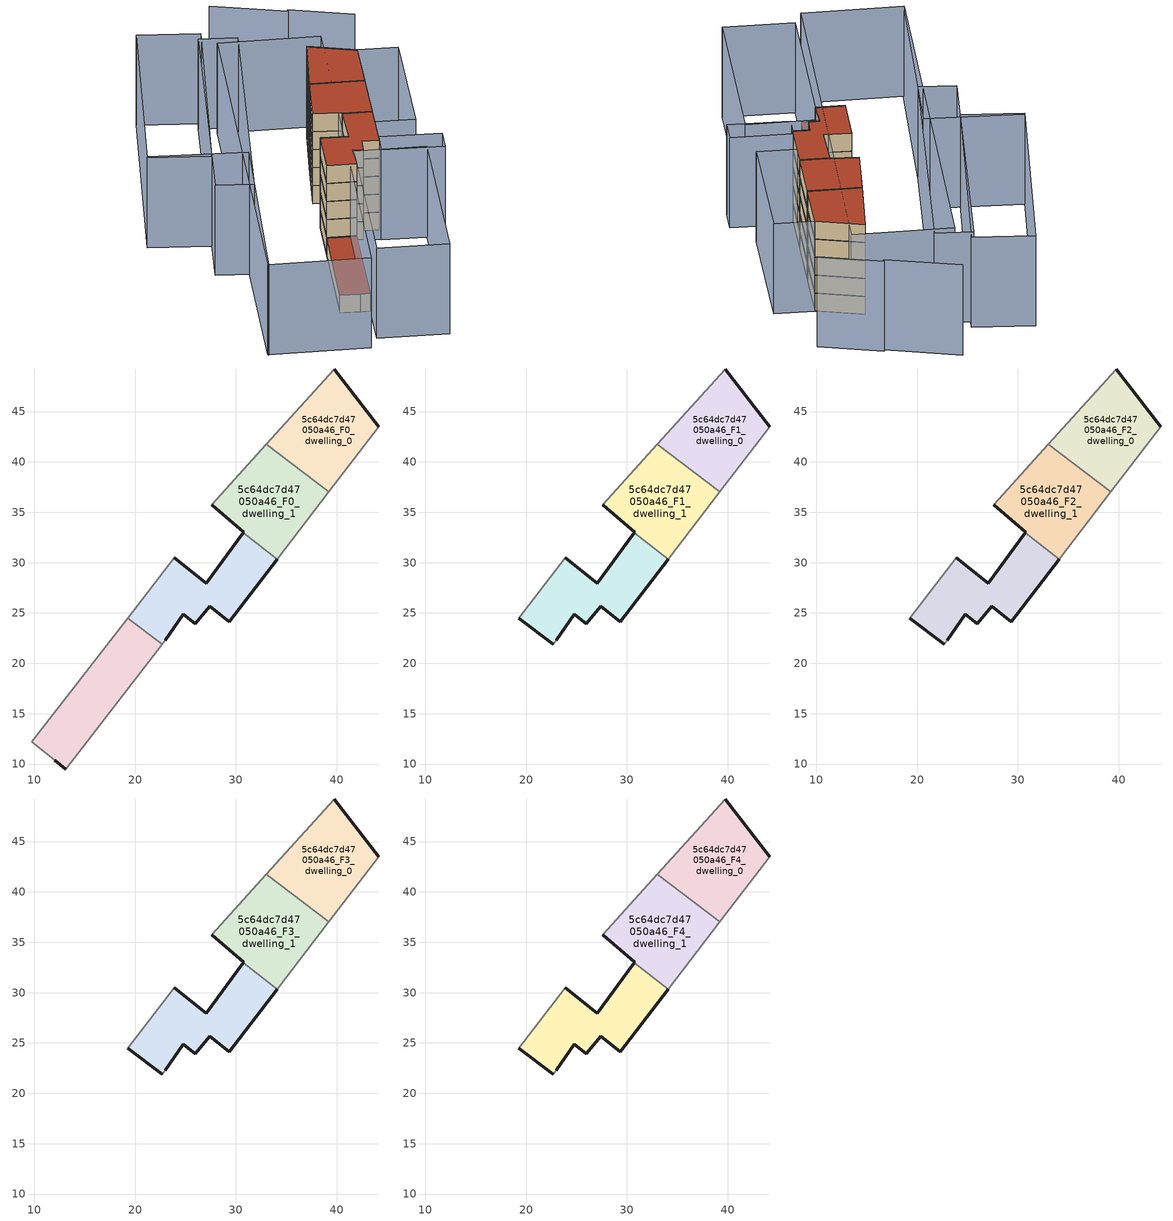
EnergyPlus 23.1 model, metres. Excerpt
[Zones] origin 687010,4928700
5c64dc7d47050a46_F0_dwelling_0
 floor ground (EU_floor_Construction): 39.22,37.03 44.19,43.51 39.74,49.22 33.03,41.77 z0
 wall outside (EU_wall_Construction): 39.74,49.22 44.19,43.51 z0:3
 wall adiabatic (EU_wall_Construction): 33.03,41.77 39.74,49.22 / 44.19,43.51 39.22,37.03 z0:3
 wall to 5c64dc7d47050a46_F0_dwelling_1 (EU_wall_Construction): 39.22,37.03 33.03,41.77 z0:3
5c64dc7d47050a46_F0_dwelling_1
 floor ground (EU_floor_Construction): 34.11,30.36 39.22,37.03 33.03,41.77 27.6,35.75 30.77,33 30.72,32.95 z0
 wall outside (EU_wall_Construction): 30.72,32.95 30.77,33 27.6,35.75 z0:3
 wall adiabatic (EU_wall_Construction): 39.22,37.03 34.11,30.36 / 27.6,35.75 33.03,41.77 z0:3
 wall to 5c64dc7d47050a46_F0_dwelling_2 (EU_wall_Construction): 34.11,30.36 30.72,32.95 z0:3
5c64dc7d47050a46_F0_dwelling_2
 floor ground (EU_floor_Construction): 29.33,24.12 34.11,30.36 30.72,32.95 27.05,27.93 23.89,30.47 19.24,24.5 22.67,21.88 22.99,22.3 24.77,24.88 25.96,23.92 27.39,25.68 z0
 wall outside (EU_wall_Construction): 23.89,30.47 27.05,27.93 30.72,32.95 / 34.11,30.36 29.33,24.12 27.39,25.68 25.96,23.92 24.77,24.88 22.99,22.3 z0:3
 wall adiabatic (EU_wall_Construction): 22.99,22.3 22.67,21.88 / 19.24,24.5 23.89,30.47 z0:3
 wall to 5c64dc7d47050a46_F0_dwelling_3 (EU_wall_Construction): 22.67,21.88 19.24,24.5 z0:3
5c64dc7d47050a46_F0_dwelling_3
 floor ground (EU_floor_Construction): 13.12,9.51 22.67,21.88 19.24,24.5 9.72,12.24 12.03,10.37 z0
 wall outside (EU_wall_Construction): 13.12,9.51 12.03,10.37 z0:3
 wall adiabatic (EU_wall_Construction): 22.67,21.88 13.12,9.51 / 12.03,10.37 9.72,12.24 19.24,24.5 z0:3
 roof outside (EU_roof_Construction): 22.67,21.88 13.12,9.51 12.03,10.37 9.72,12.24 19.24,24.5 z3
5c64dc7d47050a46_F1_dwelling_0
 floor to 5c64dc7d47050a46_F0_dwelling_0 (EU_floor_Construction): 39.22,37.03 44.19,43.51 39.74,49.22 33.03,41.77 z3
 wall outside (EU_wall_Construction): 39.74,49.22 44.19,43.51 z3:6
 wall adiabatic (EU_wall_Construction): 33.03,41.77 39.74,49.22 / 44.19,43.51 39.22,37.03 z3:6
 wall to 5c64dc7d47050a46_F1_dwelling_1 (EU_wall_Construction): 39.22,37.03 33.03,41.77 z3:6
5c64dc7d47050a46_F1_dwelling_1
 floor to 5c64dc7d47050a46_F0_dwelling_1 (EU_floor_Construction): 34.11,30.36 39.22,37.03 33.03,41.77 27.6,35.75 30.76,33 30.72,32.95 z3
 wall outside (EU_wall_Construction): 30.72,32.95 30.77,33 27.6,35.75 z3:6
 wall adiabatic (EU_wall_Construction): 39.22,37.03 34.11,30.36 / 27.6,35.75 33.03,41.77 z3:6
 wall to 5c64dc7d47050a46_F1_dwelling_2 (EU_wall_Construction): 34.11,30.36 30.72,32.95 z3:6
5c64dc7d47050a46_F1_dwelling_2
 floor to 5c64dc7d47050a46_F0_dwelling_2 (EU_floor_Construction): 29.33,24.12 34.11,30.36 30.72,32.95 27.04,27.93 23.88,30.47 19.24,24.5 22.67,21.88 22.99,22.3 24.76,24.88 25.96,23.92 27.38,25.68 z3
 wall outside (EU_wall_Construction): 22.67,21.88 19.24,24.5 / 23.89,30.47 27.05,27.93 30.72,32.95 / 34.11,30.36 29.33,24.12 27.39,25.68 25.96,23.92 24.77,24.88 22.99,22.3 z3:6
 wall adiabatic (EU_wall_Construction): 22.99,22.3 22.67,21.88 / 19.24,24.5 23.89,30.47 z3:6
5c64dc7d47050a46_F2_dwelling_0
 floor to 5c64dc7d47050a46_F1_dwelling_0 (EU_floor_Construction): 39.22,37.03 44.19,43.51 39.74,49.22 33.03,41.77 z6
 wall outside (EU_wall_Construction): 39.74,49.22 44.19,43.51 z6:9
 wall adiabatic (EU_wall_Construction): 33.03,41.77 39.74,49.22 / 44.19,43.51 39.22,37.03 z6:9
 wall to 5c64dc7d47050a46_F2_dwelling_1 (EU_wall_Construction): 39.22,37.03 33.03,41.77 z6:9
5c64dc7d47050a46_F2_dwelling_1
 floor to 5c64dc7d47050a46_F1_dwelling_1 (EU_floor_Construction): 34.11,30.36 39.22,37.03 33.03,41.77 27.6,35.75 30.76,33 30.72,32.95 z6
 wall outside (EU_wall_Construction): 30.72,32.95 30.77,33 27.6,35.75 z6:9
 wall adiabatic (EU_wall_Construction): 39.22,37.03 34.11,30.36 / 27.6,35.75 33.03,41.77 z6:9
 wall to 5c64dc7d47050a46_F2_dwelling_2 (EU_wall_Construction): 34.11,30.36 30.72,32.95 z6:9
5c64dc7d47050a46_F2_dwelling_2
 floor to 5c64dc7d47050a46_F1_dwelling_2 (EU_floor_Construction): 29.33,24.12 34.11,30.36 30.72,32.95 27.04,27.93 23.88,30.47 19.24,24.5 22.67,21.88 22.99,22.3 24.76,24.88 25.96,23.92 27.38,25.68 z6
 wall outside (EU_wall_Construction): 22.67,21.88 19.24,24.5 / 23.89,30.47 27.05,27.93 30.72,32.95 / 34.11,30.36 29.33,24.12 27.39,25.68 25.96,23.92 24.77,24.88 22.99,22.3 z6:9
 wall adiabatic (EU_wall_Construction): 22.99,22.3 22.67,21.88 / 19.24,24.5 23.89,30.47 z6:9
5c64dc7d47050a46_F3_dwelling_0
 floor to 5c64dc7d47050a46_F2_dwelling_0 (EU_floor_Construction): 39.22,37.03 44.19,43.51 39.74,49.22 33.03,41.77 z9
 wall outside (EU_wall_Construction): 39.74,49.22 44.19,43.51 z9:12
 wall adiabatic (EU_wall_Construction): 33.03,41.77 39.74,49.22 / 44.19,43.51 39.22,37.03 z9:12
 wall to 5c64dc7d47050a46_F3_dwelling_1 (EU_wall_Construction): 39.22,37.03 33.03,41.77 z9:12
5c64dc7d47050a46_F3_dwelling_1
 floor to 5c64dc7d47050a46_F2_dwelling_1 (EU_floor_Construction): 34.11,30.36 39.22,37.03 33.03,41.77 27.6,35.75 30.76,33 30.72,32.95 z9
 wall outside (EU_wall_Construction): 30.72,32.95 30.77,33 27.6,35.75 z9:12
 wall adiabatic (EU_wall_Construction): 39.22,37.03 34.11,30.36 / 27.6,35.75 33.03,41.77 z9:12
 wall to 5c64dc7d47050a46_F3_dwelling_2 (EU_wall_Construction): 34.11,30.36 30.72,32.95 z9:12
5c64dc7d47050a46_F3_dwelling_2
 floor to 5c64dc7d47050a46_F2_dwelling_2 (EU_floor_Construction): 29.33,24.12 34.11,30.36 30.72,32.95 27.04,27.93 23.88,30.47 19.24,24.5 22.67,21.88 22.99,22.3 24.76,24.88 25.96,23.92 27.38,25.68 z9
 wall outside (EU_wall_Construction): 22.67,21.88 19.24,24.5 / 23.89,30.47 27.05,27.93 30.72,32.95 / 34.11,30.36 29.33,24.12 27.39,25.68 25.96,23.92 24.77,24.88 22.99,22.3 z9:12
 wall adiabatic (EU_wall_Construction): 22.99,22.3 22.67,21.88 / 19.24,24.5 23.89,30.47 z9:12
5c64dc7d47050a46_F4_dwelling_0
 floor to 5c64dc7d47050a46_F3_dwelling_0 (EU_floor_Construction): 39.22,37.03 44.19,43.51 39.74,49.22 33.03,41.77 z12
 wall outside (EU_wall_Construction): 39.74,49.22 44.19,43.51 z12:15
 wall adiabatic (EU_wall_Construction): 33.03,41.77 39.74,49.22 / 44.19,43.51 39.22,37.03 z12:15
 wall to 5c64dc7d47050a46_F4_dwelling_1 (EU_wall_Construction): 39.22,37.03 33.03,41.77 z12:15
 roof outside (EU_roof_Construction): 39.74,49.22 44.19,43.51 39.22,37.03 33.03,41.77 z15
5c64dc7d47050a46_F4_dwelling_1
 floor to 5c64dc7d47050a46_F3_dwelling_1 (EU_floor_Construction): 34.11,30.36 39.22,37.03 33.03,41.77 27.6,35.75 30.76,33 30.72,32.95 z12
 wall outside (EU_wall_Construction): 30.72,32.95 30.77,33 27.6,35.75 z12:15
 wall adiabatic (EU_wall_Construction): 39.22,37.03 34.11,30.36 / 27.6,35.75 33.03,41.77 z12:15
 wall to 5c64dc7d47050a46_F4_dwelling_2 (EU_wall_Construction): 34.11,30.36 30.72,32.95 z12:15
 roof outside (EU_roof_Construction): 39.22,37.03 34.11,30.36 30.72,32.95 30.77,33 27.6,35.75 33.03,41.77 z15
5c64dc7d47050a46_F4_dwelling_2
 floor to 5c64dc7d47050a46_F3_dwelling_2 (EU_floor_Construction): 29.33,24.12 34.11,30.36 30.72,32.95 27.04,27.93 23.88,30.47 19.24,24.5 22.67,21.88 22.99,22.3 24.76,24.88 25.96,23.92 27.38,25.68 z12
 wall outside (EU_wall_Construction): 22.67,21.88 19.24,24.5 / 23.89,30.47 27.05,27.93 30.72,32.95 / 34.11,30.36 29.33,24.12 27.39,25.68 25.96,23.92 24.77,24.88 22.99,22.3 z12:15
 wall adiabatic (EU_wall_Construction): 22.99,22.3 22.67,21.88 / 19.24,24.5 23.89,30.47 z12:15
 roof outside (EU_roof_Construction): 34.11,30.36 29.33,24.12 27.39,25.68 25.96,23.92 24.77,24.88 22.99,22.3 22.67,21.88 19.24,24.5 23.89,30.47 27.05,27.93 30.72,32.95 z15
shading: 2.88,44.02 14,34.84 / 14,34.84 -5.34,11.38 / 50.66,50.51 44.77,58.09 / 44.52,57.76 37.59,66.61 / 8.7,3.76 24.74,24.57 / 24.74,24.57 32.98,18.22 / 32.98,18.22 16.94,-2.59 / 16.94,-2.59 8.7,3.76 / 6.33,2.47 -5.33,11.54 / -5.33,11.54 31.39,58.77 / 31.39,58.77 43.06,49.7 / 43.06,49.7 6.33,2.47 / 34.78,16.37 27.69,22.07 / 27.69,22.07 29.88,24.79 / 29.88,24.79 36.97,19.09 / 36.97,19.09 34.78,16.37 / 32.34,28.04 44.18,43.51 / 44.18,43.51 48.81,39.97 / 48.81,39.97 36.96,24.5 / 36.96,24.5 32.34,28.04 / 34.45,57.7 8.51,28.19 / 8.51,28.19 4.31,31.88 / 4.31,31.88 30.25,61.39 / 30.25,61.39 34.45,57.7 / 31.53,62.21 9.47,37.75 / 9.47,37.75 2.68,43.87 / 2.68,43.87 24.73,68.34 / 24.73,68.34 31.53,62.21 z0:15
[Building]
EU S2 Campaign: North Axis=0; Terrain=City; Solar Distribution=FullExterior
[Site:Location]
Bologna: Latitude=44.5; Longitude=11.25; Time Zone=1; Elevation=37
[SizingPeriod:WeatherFileDays]
AnnualSizingPeriod: Begin Month=1; Begin Day of Month=1; End Month=12; End Day of Month=31; Day of Week for Start Day=Monday; Use Weather File Daylight Saving Period=No; Use Weather File Rain and Snow Indicators=No
[MATERIAL]
EU_InternalMass_Material: Roughness=MediumRough; Thickness=0.1; Conductivity=1; Density=1800; Specific Heat=900; Thermal Absorptance=0.9; Solar Absorptance=0.7; Visible Absorptance=0.7
[MATERIAL:NOMASS] Roughness=MediumRough; Thermal Absorptance=0.9; Solar Absorptance=0.7; Visible Absorptance=0.7
Name | Thermal Resistance
EU_wall_NoMass | 0.905828
EU_roof_NoMass | 0.37593
EU_floor_NoMass | 0.67114
[CONSTRUCTION]
EU_wall_Construction: EU_wall_NoMass
EU_roof_Construction: EU_roof_NoMass
EU_floor_Construction: EU_floor_NoMass
EU_InternalMass_Construction: EU_InternalMass_Material
[ZONE] Type=1; Multiplier=1; Ceiling Height=autocalculate; Floor Area=autocalculate; Part of Total Floor Area=Yes
Name | Volume
5c64dc7d47050a46_F0_dwelling_0; 5c64dc7d47050a46_F1_dwelling_0; 5c64dc7d47050a46_F2_dwelling_0; 5c64dc7d47050a46_F3_dwelling_0; 5c64dc7d47050a46_F4_dwelling_0 | 202.633
5c64dc7d47050a46_F0_dwelling_1 | 202.621
5c64dc7d47050a46_F1_dwelling_1; 5c64dc7d47050a46_F2_dwelling_1; 5c64dc7d47050a46_F3_dwelling_1; 5c64dc7d47050a46_F4_dwelling_1 | 202.62
5c64dc7d47050a46_F0_dwelling_2 | 202.619
5c64dc7d47050a46_F1_dwelling_2; 5c64dc7d47050a46_F2_dwelling_2; 5c64dc7d47050a46_F3_dwelling_2; 5c64dc7d47050a46_F4_dwelling_2 | 202.617
5c64dc7d47050a46_F0_dwelling_3 | 202.614
[INTERNALMASS] Construction=EU_InternalMass_Construction
Name | Zone or ZoneList | Surface Area
5c64dc7d47050a46_F0_dwelling_0_EU_InternalMass | 5c64dc7d47050a46_F0_dwelling_0 | 67.5443
5c64dc7d47050a46_F0_dwelling_1_EU_InternalMass | 5c64dc7d47050a46_F0_dwelling_1 | 67.5403
5c64dc7d47050a46_F0_dwelling_2_EU_InternalMass | 5c64dc7d47050a46_F0_dwelling_2 | 67.5393
5c64dc7d47050a46_F0_dwelling_3_EU_InternalMass | 5c64dc7d47050a46_F0_dwelling_3 | 67.5377
5c64dc7d47050a46_F1_dwelling_0_EU_InternalMass | 5c64dc7d47050a46_F1_dwelling_0 | 90.0516
5c64dc7d47050a46_F1_dwelling_1_EU_InternalMass | 5c64dc7d47050a46_F1_dwelling_1 | 90.0515
5c64dc7d47050a46_F1_dwelling_2_EU_InternalMass | 5c64dc7d47050a46_F1_dwelling_2 | 90.0545
5c64dc7d47050a46_F2_dwelling_0_EU_InternalMass | 5c64dc7d47050a46_F2_dwelling_0 | 90.0516
5c64dc7d47050a46_F2_dwelling_1_EU_InternalMass | 5c64dc7d47050a46_F2_dwelling_1 | 90.0515
5c64dc7d47050a46_F2_dwelling_2_EU_InternalMass | 5c64dc7d47050a46_F2_dwelling_2 | 90.0545
5c64dc7d47050a46_F3_dwelling_0_EU_InternalMass | 5c64dc7d47050a46_F3_dwelling_0 | 90.0516
5c64dc7d47050a46_F3_dwelling_1_EU_InternalMass | 5c64dc7d47050a46_F3_dwelling_1 | 90.0515
5c64dc7d47050a46_F3_dwelling_2_EU_InternalMass | 5c64dc7d47050a46_F3_dwelling_2 | 90.0545
5c64dc7d47050a46_F4_dwelling_0_EU_InternalMass | 5c64dc7d47050a46_F4_dwelling_0 | 90.0516
5c64dc7d47050a46_F4_dwelling_1_EU_InternalMass | 5c64dc7d47050a46_F4_dwelling_1 | 90.0515
5c64dc7d47050a46_F4_dwelling_2_EU_InternalMass | 5c64dc7d47050a46_F4_dwelling_2 | 90.0545
[OTHEREQUIPMENT] Fuel Type=Electricity; Design Level Calculation Method=Watts/Area; Power per Zone Floor Area=1; Fraction Latent=0; Fraction Radiant=0; Fraction Lost=0; Carbon Dioxide Generation Rate=0; EndUse Subcategory=EU_Step8_InternalGains
Name | Zone or ZoneList or Space or SpaceList | Schedule
EU_Step8_InternalGain_5c64dc7d47050a46_F0_dwelling_0_f000 | 5c64dc7d47050a46_F0_dwelling_0 | EU_Step8_GainSchedule_5c64dc7d47050a46_F0_dwelling_0_f000
EU_Step8_InternalGain_5c64dc7d47050a46_F0_dwelling_1_f000 | 5c64dc7d47050a46_F0_dwelling_1 | EU_Step8_GainSchedule_5c64dc7d47050a46_F0_dwelling_1_f000
EU_Step8_InternalGain_5c64dc7d47050a46_F0_dwelling_2_f000 | 5c64dc7d47050a46_F0_dwelling_2 | EU_Step8_GainSchedule_5c64dc7d47050a46_F0_dwelling_2_f000
EU_Step8_InternalGain_5c64dc7d47050a46_F0_dwelling_3_f000 | 5c64dc7d47050a46_F0_dwelling_3 | EU_Step8_GainSchedule_5c64dc7d47050a46_F0_dwelling_3_f000
EU_Step8_InternalGain_5c64dc7d47050a46_F1_dwelling_0_f000 | 5c64dc7d47050a46_F1_dwelling_0 | EU_Step8_GainSchedule_5c64dc7d47050a46_F1_dwelling_0_f000
EU_Step8_InternalGain_5c64dc7d47050a46_F1_dwelling_1_f000 | 5c64dc7d47050a46_F1_dwelling_1 | EU_Step8_GainSchedule_5c64dc7d47050a46_F1_dwelling_1_f000
EU_Step8_InternalGain_5c64dc7d47050a46_F1_dwelling_2_f000 | 5c64dc7d47050a46_F1_dwelling_2 | EU_Step8_GainSchedule_5c64dc7d47050a46_F1_dwelling_2_f000
EU_Step8_InternalGain_5c64dc7d47050a46_F2_dwelling_0_f000 | 5c64dc7d47050a46_F2_dwelling_0 | EU_Step8_GainSchedule_5c64dc7d47050a46_F2_dwelling_0_f000
EU_Step8_InternalGain_5c64dc7d47050a46_F2_dwelling_1_f000 | 5c64dc7d47050a46_F2_dwelling_1 | EU_Step8_GainSchedule_5c64dc7d47050a46_F2_dwelling_1_f000
EU_Step8_InternalGain_5c64dc7d47050a46_F2_dwelling_2_f000 | 5c64dc7d47050a46_F2_dwelling_2 | EU_Step8_GainSchedule_5c64dc7d47050a46_F2_dwelling_2_f000
EU_Step8_InternalGain_5c64dc7d47050a46_F3_dwelling_0_f000 | 5c64dc7d47050a46_F3_dwelling_0 | EU_Step8_GainSchedule_5c64dc7d47050a46_F3_dwelling_0_f000
EU_Step8_InternalGain_5c64dc7d47050a46_F3_dwelling_1_f000 | 5c64dc7d47050a46_F3_dwelling_1 | EU_Step8_GainSchedule_5c64dc7d47050a46_F3_dwelling_1_f000
EU_Step8_InternalGain_5c64dc7d47050a46_F3_dwelling_2_f000 | 5c64dc7d47050a46_F3_dwelling_2 | EU_Step8_GainSchedule_5c64dc7d47050a46_F3_dwelling_2_f000
EU_Step8_InternalGain_5c64dc7d47050a46_F4_dwelling_0_f000 | 5c64dc7d47050a46_F4_dwelling_0 | EU_Step8_GainSchedule_5c64dc7d47050a46_F4_dwelling_0_f000
EU_Step8_InternalGain_5c64dc7d47050a46_F4_dwelling_1_f000 | 5c64dc7d47050a46_F4_dwelling_1 | EU_Step8_GainSchedule_5c64dc7d47050a46_F4_dwelling_1_f000
EU_Step8_InternalGain_5c64dc7d47050a46_F4_dwelling_2_f000 | 5c64dc7d47050a46_F4_dwelling_2 | EU_Step8_GainSchedule_5c64dc7d47050a46_F4_dwelling_2_f000
[ZONEVENTILATION:DESIGNFLOWRATE] Schedule=EU_AlwaysOn; Design Flow Rate Calculation Method=AirChanges/Hour; Air Changes per Hour=0.73129; Ventilation Type=Natural; Fan Pressure Rise=0; Fan Total Efficiency=1; Constant Term Coefficient=1; Temperature Term Coefficient=0; Velocity Term Coefficient=0; Velocity Squared Term Coefficient=0; Minimum Indoor Temperature=-100; Maximum Indoor Temperature=100; Delta Temperature=-100; Minimum Outdoor Temperature=-100; Maximum Outdoor Temperature=100; Maximum Wind Speed=40
Name | Zone or ZoneList or Space or SpaceList
EU_ConstantAir_5c64dc7d47050a46_F0_dwelling_0 | 5c64dc7d47050a46_F0_dwelling_0
EU_ConstantAir_5c64dc7d47050a46_F0_dwelling_1 | 5c64dc7d47050a46_F0_dwelling_1
EU_ConstantAir_5c64dc7d47050a46_F0_dwelling_2 | 5c64dc7d47050a46_F0_dwelling_2
EU_ConstantAir_5c64dc7d47050a46_F0_dwelling_3 | 5c64dc7d47050a46_F0_dwelling_3
EU_ConstantAir_5c64dc7d47050a46_F1_dwelling_0 | 5c64dc7d47050a46_F1_dwelling_0
EU_ConstantAir_5c64dc7d47050a46_F1_dwelling_1 | 5c64dc7d47050a46_F1_dwelling_1
EU_ConstantAir_5c64dc7d47050a46_F1_dwelling_2 | 5c64dc7d47050a46_F1_dwelling_2
EU_ConstantAir_5c64dc7d47050a46_F2_dwelling_0 | 5c64dc7d47050a46_F2_dwelling_0
EU_ConstantAir_5c64dc7d47050a46_F2_dwelling_1 | 5c64dc7d47050a46_F2_dwelling_1
EU_ConstantAir_5c64dc7d47050a46_F2_dwelling_2 | 5c64dc7d47050a46_F2_dwelling_2
EU_ConstantAir_5c64dc7d47050a46_F3_dwelling_0 | 5c64dc7d47050a46_F3_dwelling_0
EU_ConstantAir_5c64dc7d47050a46_F3_dwelling_1 | 5c64dc7d47050a46_F3_dwelling_1
EU_ConstantAir_5c64dc7d47050a46_F3_dwelling_2 | 5c64dc7d47050a46_F3_dwelling_2
EU_ConstantAir_5c64dc7d47050a46_F4_dwelling_0 | 5c64dc7d47050a46_F4_dwelling_0
EU_ConstantAir_5c64dc7d47050a46_F4_dwelling_1 | 5c64dc7d47050a46_F4_dwelling_1
EU_ConstantAir_5c64dc7d47050a46_F4_dwelling_2 | 5c64dc7d47050a46_F4_dwelling_2
[SIZING:ZONE] Zone Cooling Design Supply Air Temperature Input Method=SupplyAirTemperature; Zone Cooling Design Supply Air Temperature=13; Zone Heating Design Supply Air Temperature Input Method=SupplyAirTemperature; Zone Heating Design Supply Air Temperature=50; Zone Cooling Design Supply Air Humidity Ratio=0.008; Zone Heating Design Supply Air Humidity Ratio=0.008; Cooling Design Air Flow Method=DesignDay; Cooling Design Air Flow Rate=0; Cooling Minimum Air Flow per Zone Floor Area=0.000762; Cooling Minimum Air Flow=0; Cooling Minimum Air Flow Fraction=0.2; Heating Design Air Flow Method=DesignDay; Heating Design Air Flow Rate=0; Heating Maximum Air Flow per Zone Floor Area=0.002032; Heating Maximum Air Flow=0.141576; Heating Maximum Air Flow Fraction=0.3; Account for Dedicated Outdoor Air System=No; Dedicated Outdoor Air System Control Strategy=NeutralSupplyAir; Dedicated Outdoor Air Low Setpoint Temperature for Design=autosize; Dedicated Outdoor Air High Setpoint Temperature for Design=autosize; Zone Load Sizing Method=Sensible Load Only No Latent Load; Zone Latent Cooling Design Supply Air Humidity Ratio Input Method=HumidityRatioDifference; Zone Cooling Design Supply Air Humidity Ratio Difference=0.005; Zone Latent Heating Design Supply Air Humidity Ratio Input Method=HumidityRatioDifference; Zone Humidification Design Supply Air Humidity Ratio Difference=0.005
5c64dc7d47050a46_F0_dwelling_0; 5c64dc7d47050a46_F0_dwelling_1; 5c64dc7d47050a46_F0_dwelling_2; 5c64dc7d47050a46_F0_dwelling_3; 5c64dc7d47050a46_F1_dwelling_0; 5c64dc7d47050a46_F1_dwelling_1; 5c64dc7d47050a46_F1_dwelling_2; 5c64dc7d47050a46_F2_dwelling_0; 5c64dc7d47050a46_F2_dwelling_1; 5c64dc7d47050a46_F2_dwelling_2; 5c64dc7d47050a46_F3_dwelling_0; 5c64dc7d47050a46_F3_dwelling_1; 5c64dc7d47050a46_F3_dwelling_2; 5c64dc7d47050a46_F4_dwelling_0; 5c64dc7d47050a46_F4_dwelling_1; 5c64dc7d47050a46_F4_dwelling_2
[ThermostatSetpoint:DualSetpoint] Heating Setpoint Temperature Schedule=HVACTemplate-Always 20; Cooling Setpoint Temperature Schedule=HVACTemplate-Always 50
EU_HeatOnly_5c64dc7d47050a46_F0_dwelling_0 Dual SP Control; EU_HeatOnly_5c64dc7d47050a46_F0_dwelling_1 Dual SP Control; EU_HeatOnly_5c64dc7d47050a46_F0_dwelling_2 Dual SP Control; EU_HeatOnly_5c64dc7d47050a46_F0_dwelling_3 Dual SP Control; EU_HeatOnly_5c64dc7d47050a46_F1_dwelling_0 Dual SP Control; EU_HeatOnly_5c64dc7d47050a46_F1_dwelling_1 Dual SP Control; EU_HeatOnly_5c64dc7d47050a46_F1_dwelling_2 Dual SP Control; EU_HeatOnly_5c64dc7d47050a46_F2_dwelling_0 Dual SP Control; EU_HeatOnly_5c64dc7d47050a46_F2_dwelling_1 Dual SP Control; EU_HeatOnly_5c64dc7d47050a46_F2_dwelling_2 Dual SP Control; EU_HeatOnly_5c64dc7d47050a46_F3_dwelling_0 Dual SP Control; EU_HeatOnly_5c64dc7d47050a46_F3_dwelling_1 Dual SP Control; EU_HeatOnly_5c64dc7d47050a46_F3_dwelling_2 Dual SP Control; EU_HeatOnly_5c64dc7d47050a46_F4_dwelling_0 Dual SP Control; EU_HeatOnly_5c64dc7d47050a46_F4_dwelling_1 Dual SP Control; EU_HeatOnly_5c64dc7d47050a46_F4_dwelling_2 Dual SP Control
[ZoneControl:Thermostat] Control Type Schedule=HVACTemplate-Always 4
Name | Zone or ZoneList | Control
5c64dc7d47050a46_F0_dwelling_0 Thermostat | 5c64dc7d47050a46_F0_dwelling_0 | EU_HeatOnly_5c64dc7d47050a46_F0_dwelling_0 Dual SP Control
5c64dc7d47050a46_F0_dwelling_1 Thermostat | 5c64dc7d47050a46_F0_dwelling_1 | EU_HeatOnly_5c64dc7d47050a46_F0_dwelling_1 Dual SP Control
5c64dc7d47050a46_F0_dwelling_2 Thermostat | 5c64dc7d47050a46_F0_dwelling_2 | EU_HeatOnly_5c64dc7d47050a46_F0_dwelling_2 Dual SP Control
5c64dc7d47050a46_F0_dwelling_3 Thermostat | 5c64dc7d47050a46_F0_dwelling_3 | EU_HeatOnly_5c64dc7d47050a46_F0_dwelling_3 Dual SP Control
5c64dc7d47050a46_F1_dwelling_0 Thermostat | 5c64dc7d47050a46_F1_dwelling_0 | EU_HeatOnly_5c64dc7d47050a46_F1_dwelling_0 Dual SP Control
5c64dc7d47050a46_F1_dwelling_1 Thermostat | 5c64dc7d47050a46_F1_dwelling_1 | EU_HeatOnly_5c64dc7d47050a46_F1_dwelling_1 Dual SP Control
5c64dc7d47050a46_F1_dwelling_2 Thermostat | 5c64dc7d47050a46_F1_dwelling_2 | EU_HeatOnly_5c64dc7d47050a46_F1_dwelling_2 Dual SP Control
5c64dc7d47050a46_F2_dwelling_0 Thermostat | 5c64dc7d47050a46_F2_dwelling_0 | EU_HeatOnly_5c64dc7d47050a46_F2_dwelling_0 Dual SP Control
5c64dc7d47050a46_F2_dwelling_1 Thermostat | 5c64dc7d47050a46_F2_dwelling_1 | EU_HeatOnly_5c64dc7d47050a46_F2_dwelling_1 Dual SP Control
5c64dc7d47050a46_F2_dwelling_2 Thermostat | 5c64dc7d47050a46_F2_dwelling_2 | EU_HeatOnly_5c64dc7d47050a46_F2_dwelling_2 Dual SP Control
5c64dc7d47050a46_F3_dwelling_0 Thermostat | 5c64dc7d47050a46_F3_dwelling_0 | EU_HeatOnly_5c64dc7d47050a46_F3_dwelling_0 Dual SP Control
5c64dc7d47050a46_F3_dwelling_1 Thermostat | 5c64dc7d47050a46_F3_dwelling_1 | EU_HeatOnly_5c64dc7d47050a46_F3_dwelling_1 Dual SP Control
5c64dc7d47050a46_F3_dwelling_2 Thermostat | 5c64dc7d47050a46_F3_dwelling_2 | EU_HeatOnly_5c64dc7d47050a46_F3_dwelling_2 Dual SP Control
5c64dc7d47050a46_F4_dwelling_0 Thermostat | 5c64dc7d47050a46_F4_dwelling_0 | EU_HeatOnly_5c64dc7d47050a46_F4_dwelling_0 Dual SP Control
5c64dc7d47050a46_F4_dwelling_1 Thermostat | 5c64dc7d47050a46_F4_dwelling_1 | EU_HeatOnly_5c64dc7d47050a46_F4_dwelling_1 Dual SP Control
5c64dc7d47050a46_F4_dwelling_2 Thermostat | 5c64dc7d47050a46_F4_dwelling_2 | EU_HeatOnly_5c64dc7d47050a46_F4_dwelling_2 Dual SP Control
[Zone equipment]
5c64dc7d47050a46_F0_dwelling_0: 5c64dc7d47050a46_F0_dwelling_0 Ideal Loads Air System
5c64dc7d47050a46_F0_dwelling_1: 5c64dc7d47050a46_F0_dwelling_1 Ideal Loads Air System
5c64dc7d47050a46_F0_dwelling_2: 5c64dc7d47050a46_F0_dwelling_2 Ideal Loads Air System
5c64dc7d47050a46_F0_dwelling_3: 5c64dc7d47050a46_F0_dwelling_3 Ideal Loads Air System
5c64dc7d47050a46_F1_dwelling_0: 5c64dc7d47050a46_F1_dwelling_0 Ideal Loads Air System
5c64dc7d47050a46_F1_dwelling_1: 5c64dc7d47050a46_F1_dwelling_1 Ideal Loads Air System
5c64dc7d47050a46_F1_dwelling_2: 5c64dc7d47050a46_F1_dwelling_2 Ideal Loads Air System
5c64dc7d47050a46_F2_dwelling_0: 5c64dc7d47050a46_F2_dwelling_0 Ideal Loads Air System
5c64dc7d47050a46_F2_dwelling_1: 5c64dc7d47050a46_F2_dwelling_1 Ideal Loads Air System
5c64dc7d47050a46_F2_dwelling_2: 5c64dc7d47050a46_F2_dwelling_2 Ideal Loads Air System
5c64dc7d47050a46_F3_dwelling_0: 5c64dc7d47050a46_F3_dwelling_0 Ideal Loads Air System
5c64dc7d47050a46_F3_dwelling_1: 5c64dc7d47050a46_F3_dwelling_1 Ideal Loads Air System
5c64dc7d47050a46_F3_dwelling_2: 5c64dc7d47050a46_F3_dwelling_2 Ideal Loads Air System
5c64dc7d47050a46_F4_dwelling_0: 5c64dc7d47050a46_F4_dwelling_0 Ideal Loads Air System
5c64dc7d47050a46_F4_dwelling_1: 5c64dc7d47050a46_F4_dwelling_1 Ideal Loads Air System
5c64dc7d47050a46_F4_dwelling_2: 5c64dc7d47050a46_F4_dwelling_2 Ideal Loads Air System
[ZoneHVAC:IdealLoadsAirSystem] Availability Schedule=EU_AlwaysOn; Maximum Heating Supply Air Temperature [C]=50; Minimum Cooling Supply Air Temperature [C]=13; Maximum Heating Supply Air Humidity Ratio [kg-H20/kg-air]=0.0156; Minimum Cooling Supply Air Humidity Ratio [kg-H20/kg-air]=0.0077; Heating Limit=NoLimit; Cooling Limit=NoLimit; Heating Availability Schedule=EU_AlwaysOn; Cooling Availability Schedule=EU_CoolingOff; Dehumidification Control Type=ConstantSensibleHeatRatio; Cooling Sensible Heat Ratio=0.7; Humidification Control Type=None; Demand Controlled Ventilation Type=None; Outdoor Air Economizer Type=NoEconomizer; Heat Recovery Type=None; Sensible Heat Recovery Effectiveness=0.7; Latent Heat Recovery Effectiveness=0.65
5c64dc7d47050a46_F0_dwelling_0 Ideal Loads Air System; 5c64dc7d47050a46_F0_dwelling_1 Ideal Loads Air System; 5c64dc7d47050a46_F0_dwelling_2 Ideal Loads Air System; 5c64dc7d47050a46_F0_dwelling_3 Ideal Loads Air System; 5c64dc7d47050a46_F1_dwelling_0 Ideal Loads Air System; 5c64dc7d47050a46_F1_dwelling_1 Ideal Loads Air System; 5c64dc7d47050a46_F1_dwelling_2 Ideal Loads Air System; 5c64dc7d47050a46_F2_dwelling_0 Ideal Loads Air System; 5c64dc7d47050a46_F2_dwelling_1 Ideal Loads Air System; 5c64dc7d47050a46_F2_dwelling_2 Ideal Loads Air System; 5c64dc7d47050a46_F3_dwelling_0 Ideal Loads Air System; 5c64dc7d47050a46_F3_dwelling_1 Ideal Loads Air System; 5c64dc7d47050a46_F3_dwelling_2 Ideal Loads Air System; 5c64dc7d47050a46_F4_dwelling_0 Ideal Loads Air System; 5c64dc7d47050a46_F4_dwelling_1 Ideal Loads Air System; 5c64dc7d47050a46_F4_dwelling_2 Ideal Loads Air System
[SCHEDULE:CONSTANT]
Name | Hourly Value
EU_AlwaysOn | 1
EU_CoolingOff | 0
[SCHEDULE:FILE] Column Number=1; Rows to Skip at Top=0; Number of Hours of Data=8760; Column Separator=Comma; Interpolate to Timestep=No; Minutes per Item=60; Adjust Schedule for Daylight Savings=Yes
Name | File
EU_Step8_GainSchedule_5c64dc7d47050a46_F0_dwelling_0_f000 | ../../schedules/5c64dc7d47050a46/5c64dc7d47050a46_F0_dwelling_0_f000_gain.csv
EU_Step8_GainSchedule_5c64dc7d47050a46_F0_dwelling_1_f000 | ../../schedules/5c64dc7d47050a46/5c64dc7d47050a46_F0_dwelling_1_f000_gain.csv
EU_Step8_GainSchedule_5c64dc7d47050a46_F0_dwelling_2_f000 | ../../schedules/5c64dc7d47050a46/5c64dc7d47050a46_F0_dwelling_2_f000_gain.csv
EU_Step8_GainSchedule_5c64dc7d47050a46_F0_dwelling_3_f000 | ../../schedules/5c64dc7d47050a46/5c64dc7d47050a46_F0_dwelling_3_f000_gain.csv
EU_Step8_GainSchedule_5c64dc7d47050a46_F1_dwelling_0_f000 | ../../schedules/5c64dc7d47050a46/5c64dc7d47050a46_F1_dwelling_0_f000_gain.csv
EU_Step8_GainSchedule_5c64dc7d47050a46_F1_dwelling_1_f000 | ../../schedules/5c64dc7d47050a46/5c64dc7d47050a46_F1_dwelling_1_f000_gain.csv
EU_Step8_GainSchedule_5c64dc7d47050a46_F1_dwelling_2_f000 | ../../schedules/5c64dc7d47050a46/5c64dc7d47050a46_F1_dwelling_2_f000_gain.csv
EU_Step8_GainSchedule_5c64dc7d47050a46_F2_dwelling_0_f000 | ../../schedules/5c64dc7d47050a46/5c64dc7d47050a46_F2_dwelling_0_f000_gain.csv
EU_Step8_GainSchedule_5c64dc7d47050a46_F2_dwelling_1_f000 | ../../schedules/5c64dc7d47050a46/5c64dc7d47050a46_F2_dwelling_1_f000_gain.csv
EU_Step8_GainSchedule_5c64dc7d47050a46_F2_dwelling_2_f000 | ../../schedules/5c64dc7d47050a46/5c64dc7d47050a46_F2_dwelling_2_f000_gain.csv
EU_Step8_GainSchedule_5c64dc7d47050a46_F3_dwelling_0_f000 | ../../schedules/5c64dc7d47050a46/5c64dc7d47050a46_F3_dwelling_0_f000_gain.csv
EU_Step8_GainSchedule_5c64dc7d47050a46_F3_dwelling_1_f000 | ../../schedules/5c64dc7d47050a46/5c64dc7d47050a46_F3_dwelling_1_f000_gain.csv
EU_Step8_GainSchedule_5c64dc7d47050a46_F3_dwelling_2_f000 | ../../schedules/5c64dc7d47050a46/5c64dc7d47050a46_F3_dwelling_2_f000_gain.csv
EU_Step8_GainSchedule_5c64dc7d47050a46_F4_dwelling_0_f000 | ../../schedules/5c64dc7d47050a46/5c64dc7d47050a46_F4_dwelling_0_f000_gain.csv
EU_Step8_GainSchedule_5c64dc7d47050a46_F4_dwelling_1_f000 | ../../schedules/5c64dc7d47050a46/5c64dc7d47050a46_F4_dwelling_1_f000_gain.csv
EU_Step8_GainSchedule_5c64dc7d47050a46_F4_dwelling_2_f000 | ../../schedules/5c64dc7d47050a46/5c64dc7d47050a46_F4_dwelling_2_f000_gain.csv
[Schedule:Compact]
HVACTemplate-Always 20: Through: 12/31, For: AllDays, Until: 24:00, 20
HVACTemplate-Always 50: Through: 12/31, For: AllDays, Until: 24:00, 50
HVACTemplate-Always 4: Through: 12/31, For: AllDays, Until: 24:00, 4
